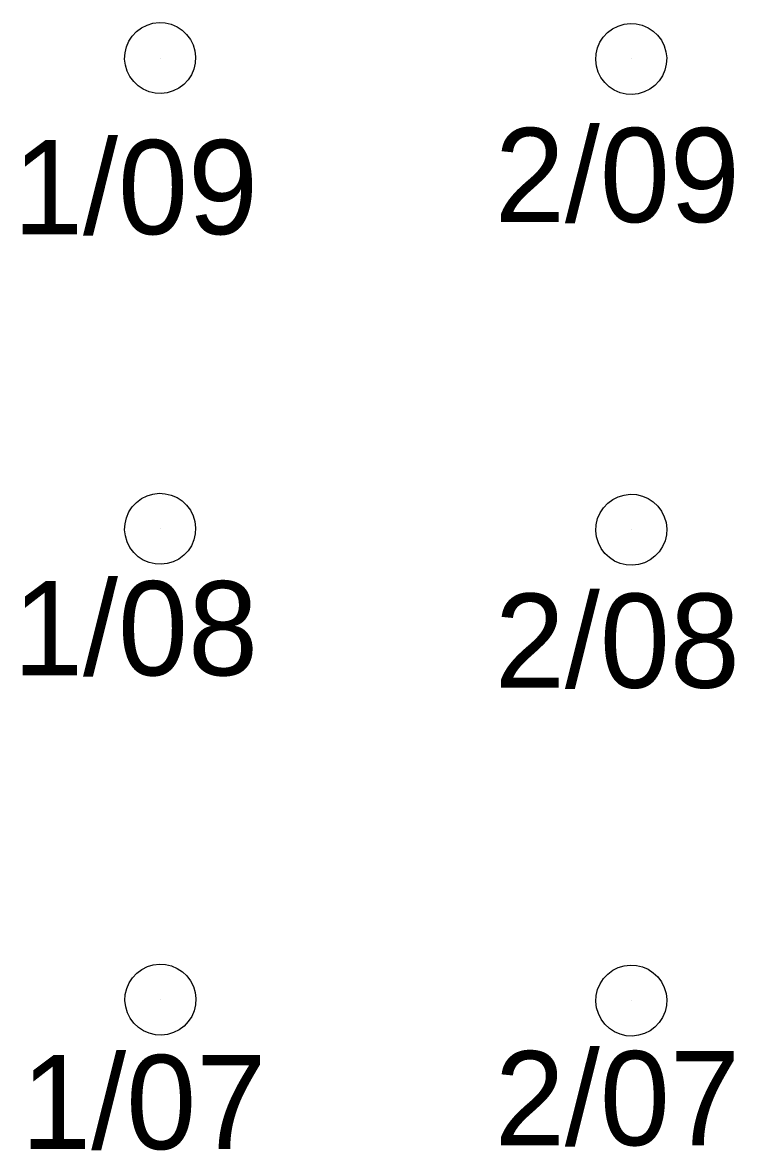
# Model space of a CAD drawing. Extents: x 858 to 5197, y 2407 to 5245.
# Drawn here: x 860.4 to 936, y 2709 to 2828.8 of the extents above; entities that cross this region are included whole.
import ezdxf

# ---------------------------------------------------------------- set-up
doc = ezdxf.new("R2010")
doc.units = 0
doc.layers.add('Augers', color=7, linetype='Continuous')
doc.layers.add('Quadrats', color=7, linetype='Continuous')

msp = doc.modelspace()

# ---------------------------------------------------------------- linework, layer by layer
at = {"layer": 'Augers'}
for p, q in [((875, 2825), (875, 2825)), ((925.02, 2824.9), (925.02, 2824.9)), ((875, 2775), (875, 2775)), ((925.04, 2774.9), (925.04, 2774.9)), ((875.03, 2725), (875.03, 2725)), ((925.04, 2724.9), (925.04, 2724.9))]:
    msp.add_line(p, q, dxfattribs=at)
at = {"layer": 'Quadrats'}
for p, q in [((872.49, 2827.81), (873.02, 2828.21)), ((873.02, 2828.21), (873.61, 2828.5)), ((873.61, 2828.5), (874.24, 2828.69)), ((874.24, 2828.69), (874.89, 2828.77)), ((874.89, 2828.77), (875.54, 2828.73)), ((875.54, 2828.73), (876.18, 2828.58)), ((876.18, 2828.58), (876.79, 2828.32)), ((876.79, 2828.32), (877.33, 2827.96)), ((923.04, 2828.11), (923.63, 2828.4)), ((923.63, 2828.4), (924.26, 2828.59)), ((924.26, 2828.59), (924.91, 2828.67)), ((924.91, 2828.67), (925.56, 2828.63)), ((925.56, 2828.63), (926.2, 2828.48)), ((926.2, 2828.48), (926.81, 2828.22)), ((926.81, 2828.22), (927.35, 2827.86)), ((871.68, 2826.79), (872.04, 2827.33)), ((872.04, 2827.33), (872.49, 2827.81)), ((877.33, 2827.96), (877.81, 2827.51)), ((877.81, 2827.51), (878.21, 2826.98)), ((878.21, 2826.98), (878.5, 2826.39)), ((921.7, 2826.69), (922.06, 2827.23)), ((922.06, 2827.23), (922.51, 2827.71)), ((922.51, 2827.71), (923.04, 2828.11)), ((927.35, 2827.86), (927.83, 2827.41)), ((927.83, 2827.41), (928.23, 2826.88)), ((871.27, 2825.54), (871.42, 2826.18)), ((871.42, 2826.18), (871.68, 2826.79)), ((878.5, 2826.39), (878.69, 2825.76)), ((878.69, 2825.76), (878.77, 2825.11)), ((921.29, 2825.44), (921.44, 2826.08)), ((921.44, 2826.08), (921.7, 2826.69)), ((928.23, 2826.88), (928.52, 2826.29)), ((928.52, 2826.29), (928.71, 2825.66)), ((871.23, 2824.89), (871.27, 2825.54)), ((871.31, 2824.24), (871.23, 2824.89)), ((878.77, 2825.11), (878.73, 2824.46)), ((921.25, 2824.79), (921.29, 2825.44)), ((921.33, 2824.14), (921.25, 2824.79)), ((928.71, 2825.66), (928.79, 2825.01)), ((928.79, 2825.01), (928.75, 2824.36)), ((871.5, 2823.61), (871.31, 2824.24)), ((871.79, 2823.02), (871.5, 2823.61)), ((878.58, 2823.82), (878.32, 2823.21)), ((878.73, 2824.46), (878.58, 2823.82)), ((921.52, 2823.51), (921.33, 2824.14)), ((921.81, 2822.92), (921.52, 2823.51)), ((928.6, 2823.72), (928.34, 2823.11)), ((928.75, 2824.36), (928.6, 2823.72)), ((872.19, 2822.49), (871.79, 2823.02)), ((872.67, 2822.04), (872.19, 2822.49)), ((877.51, 2822.19), (876.98, 2821.79)), ((877.96, 2822.67), (877.51, 2822.19)), ((878.32, 2823.21), (877.96, 2822.67)), ((922.21, 2822.39), (921.81, 2822.92)), ((922.69, 2821.94), (922.21, 2822.39)), ((927.98, 2822.57), (927.53, 2822.09)), ((928.34, 2823.11), (927.98, 2822.57)), ((873.21, 2821.68), (872.67, 2822.04)), ((873.82, 2821.42), (873.21, 2821.68)), ((874.46, 2821.27), (873.82, 2821.42)), ((875.11, 2821.23), (874.46, 2821.27)), ((875.76, 2821.31), (875.11, 2821.23)), ((876.39, 2821.5), (875.76, 2821.31)), ((876.98, 2821.79), (876.39, 2821.5)), ((923.23, 2821.58), (922.69, 2821.94)), ((923.84, 2821.32), (923.23, 2821.58)), ((924.48, 2821.17), (923.84, 2821.32)), ((925.13, 2821.13), (924.48, 2821.17)), ((925.78, 2821.21), (925.13, 2821.13)), ((926.41, 2821.4), (925.78, 2821.21)), ((927, 2821.69), (926.41, 2821.4)), ((927.53, 2822.09), (927, 2821.69)), ((872.49, 2777.81), (873.02, 2778.21)), ((873.02, 2778.21), (873.61, 2778.5)), ((873.61, 2778.5), (874.24, 2778.69)), ((874.24, 2778.69), (874.89, 2778.77)), ((874.89, 2778.77), (875.54, 2778.73)), ((875.54, 2778.73), (876.18, 2778.58)), ((876.18, 2778.58), (876.79, 2778.32)), ((876.79, 2778.32), (877.33, 2777.96)), ((877.33, 2777.96), (877.81, 2777.51)), ((922.53, 2777.71), (923.06, 2778.11)), ((923.06, 2778.11), (923.65, 2778.4)), ((923.65, 2778.4), (924.28, 2778.59)), ((924.28, 2778.59), (924.93, 2778.67)), ((924.93, 2778.67), (925.58, 2778.63)), ((925.58, 2778.63), (926.22, 2778.48)), ((926.22, 2778.48), (926.83, 2778.22)), ((926.83, 2778.22), (927.37, 2777.86)), ((927.37, 2777.86), (927.85, 2777.41)), ((871.42, 2776.18), (871.68, 2776.79)), ((871.68, 2776.79), (872.04, 2777.33)), ((872.04, 2777.33), (872.49, 2777.81)), ((877.81, 2777.51), (878.21, 2776.98)), ((878.21, 2776.98), (878.5, 2776.39)), ((921.46, 2776.08), (921.72, 2776.69)), ((921.72, 2776.69), (922.08, 2777.23)), ((922.08, 2777.23), (922.53, 2777.71)), ((927.85, 2777.41), (928.25, 2776.88)), ((928.25, 2776.88), (928.54, 2776.29)), ((871.23, 2774.89), (871.27, 2775.54)), ((871.27, 2775.54), (871.42, 2776.18)), ((878.5, 2776.39), (878.69, 2775.76)), ((878.69, 2775.76), (878.77, 2775.11)), ((921.27, 2774.79), (921.31, 2775.44)), ((921.31, 2775.44), (921.46, 2776.08)), ((928.54, 2776.29), (928.73, 2775.66)), ((928.73, 2775.66), (928.81, 2775.01)), ((871.31, 2774.24), (871.23, 2774.89)), ((871.5, 2773.61), (871.31, 2774.24)), ((878.73, 2774.46), (878.58, 2773.82)), ((878.77, 2775.11), (878.73, 2774.46)), ((921.35, 2774.14), (921.27, 2774.79)), ((928.77, 2774.36), (928.62, 2773.72)), ((928.81, 2775.01), (928.77, 2774.36)), ((871.79, 2773.02), (871.5, 2773.61)), ((878.32, 2773.21), (877.96, 2772.67)), ((878.58, 2773.82), (878.32, 2773.21)), ((921.54, 2773.51), (921.35, 2774.14)), ((921.83, 2772.92), (921.54, 2773.51)), ((928.36, 2773.11), (928, 2772.57)), ((928.62, 2773.72), (928.36, 2773.11)), ((872.19, 2772.49), (871.79, 2773.02)), ((872.67, 2772.04), (872.19, 2772.49)), ((873.21, 2771.68), (872.67, 2772.04)), ((877.51, 2772.19), (876.98, 2771.79)), ((877.96, 2772.67), (877.51, 2772.19)), ((922.23, 2772.39), (921.83, 2772.92)), ((922.71, 2771.94), (922.23, 2772.39)), ((923.25, 2771.58), (922.71, 2771.94)), ((927.55, 2772.09), (927.02, 2771.69)), ((928, 2772.57), (927.55, 2772.09)), ((873.82, 2771.42), (873.21, 2771.68)), ((874.46, 2771.27), (873.82, 2771.42)), ((875.11, 2771.23), (874.46, 2771.27)), ((875.76, 2771.31), (875.11, 2771.23)), ((876.39, 2771.5), (875.76, 2771.31)), ((876.98, 2771.79), (876.39, 2771.5)), ((923.86, 2771.32), (923.25, 2771.58)), ((924.5, 2771.17), (923.86, 2771.32)), ((925.15, 2771.13), (924.5, 2771.17)), ((925.8, 2771.21), (925.15, 2771.13)), ((926.43, 2771.4), (925.8, 2771.21)), ((927.02, 2771.69), (926.43, 2771.4)), ((874.27, 2728.69), (874.92, 2728.77)), ((874.92, 2728.77), (875.57, 2728.73)), ((875.57, 2728.73), (876.21, 2728.58)), ((872.07, 2727.33), (872.52, 2727.81)), ((872.52, 2727.81), (873.05, 2728.21)), ((873.05, 2728.21), (873.64, 2728.5)), ((873.64, 2728.5), (874.27, 2728.69)), ((876.21, 2728.58), (876.82, 2728.32)), ((876.82, 2728.32), (877.36, 2727.96)), ((877.36, 2727.96), (877.84, 2727.51)), ((877.84, 2727.51), (878.24, 2726.98)), ((922.08, 2727.23), (922.53, 2727.71)), ((922.53, 2727.71), (923.06, 2728.11)), ((923.06, 2728.11), (923.65, 2728.4)), ((923.65, 2728.4), (924.28, 2728.59)), ((924.28, 2728.59), (924.93, 2728.67)), ((924.93, 2728.67), (925.58, 2728.63)), ((925.58, 2728.63), (926.22, 2728.48)), ((926.22, 2728.48), (926.83, 2728.22)), ((926.83, 2728.22), (927.37, 2727.86)), ((927.37, 2727.86), (927.85, 2727.41)), ((871.45, 2726.18), (871.71, 2726.79)), ((871.71, 2726.79), (872.07, 2727.33)), ((878.24, 2726.98), (878.53, 2726.39)), ((878.53, 2726.39), (878.72, 2725.76)), ((921.46, 2726.08), (921.72, 2726.69)), ((921.72, 2726.69), (922.08, 2727.23)), ((927.85, 2727.41), (928.25, 2726.88)), ((928.25, 2726.88), (928.54, 2726.29)), ((871.26, 2724.89), (871.3, 2725.54)), ((871.3, 2725.54), (871.45, 2726.18)), ((878.72, 2725.76), (878.8, 2725.11)), ((878.8, 2725.11), (878.76, 2724.46)), ((921.27, 2724.79), (921.31, 2725.44)), ((921.31, 2725.44), (921.46, 2726.08)), ((928.54, 2726.29), (928.73, 2725.66)), ((928.73, 2725.66), (928.81, 2725.01)), ((871.34, 2724.24), (871.26, 2724.89)), ((871.53, 2723.61), (871.34, 2724.24)), ((878.76, 2724.46), (878.61, 2723.82)), ((921.35, 2724.14), (921.27, 2724.79)), ((921.54, 2723.51), (921.35, 2724.14)), ((928.77, 2724.36), (928.62, 2723.72)), ((928.81, 2725.01), (928.77, 2724.36)), ((871.82, 2723.02), (871.53, 2723.61)), ((872.22, 2722.49), (871.82, 2723.02)), ((878.35, 2723.21), (877.99, 2722.67)), ((878.61, 2723.82), (878.35, 2723.21)), ((921.83, 2722.92), (921.54, 2723.51)), ((922.23, 2722.39), (921.83, 2722.92)), ((928.36, 2723.11), (928, 2722.57)), ((928.62, 2723.72), (928.36, 2723.11)), ((872.7, 2722.04), (872.22, 2722.49)), ((873.24, 2721.68), (872.7, 2722.04)), ((873.85, 2721.42), (873.24, 2721.68)), ((877.01, 2721.79), (876.42, 2721.5)), ((877.54, 2722.19), (877.01, 2721.79)), ((877.99, 2722.67), (877.54, 2722.19)), ((922.71, 2721.94), (922.23, 2722.39)), ((923.25, 2721.58), (922.71, 2721.94)), ((923.86, 2721.32), (923.25, 2721.58)), ((927.02, 2721.69), (926.43, 2721.4)), ((927.55, 2722.09), (927.02, 2721.69)), ((928, 2722.57), (927.55, 2722.09)), ((874.49, 2721.27), (873.85, 2721.42)), ((875.14, 2721.23), (874.49, 2721.27)), ((875.79, 2721.31), (875.14, 2721.23)), ((876.42, 2721.5), (875.79, 2721.31)), ((924.5, 2721.17), (923.86, 2721.32)), ((925.15, 2721.13), (924.5, 2721.17)), ((925.8, 2721.21), (925.15, 2721.13)), ((926.43, 2721.4), (925.8, 2721.21))]:
    msp.add_line(p, q, dxfattribs=at)

# ---------------------------------------------------------------- texts
at = {"layer": 'Augers'}
for s, p in [('2/09', (910.54, 2807.57)), ('1/09', (859.37, 2806.29)), ('1/08', (859.37, 2759.44)), ('2/08', (910.54, 2758.12)), ('1/07', (860.24, 2709.12)), ('2/07', (910.54, 2709.53))]:
    msp.add_text(s, height=10, dxfattribs=at).set_placement(p)

doc.saveas('drawing.dxf')
